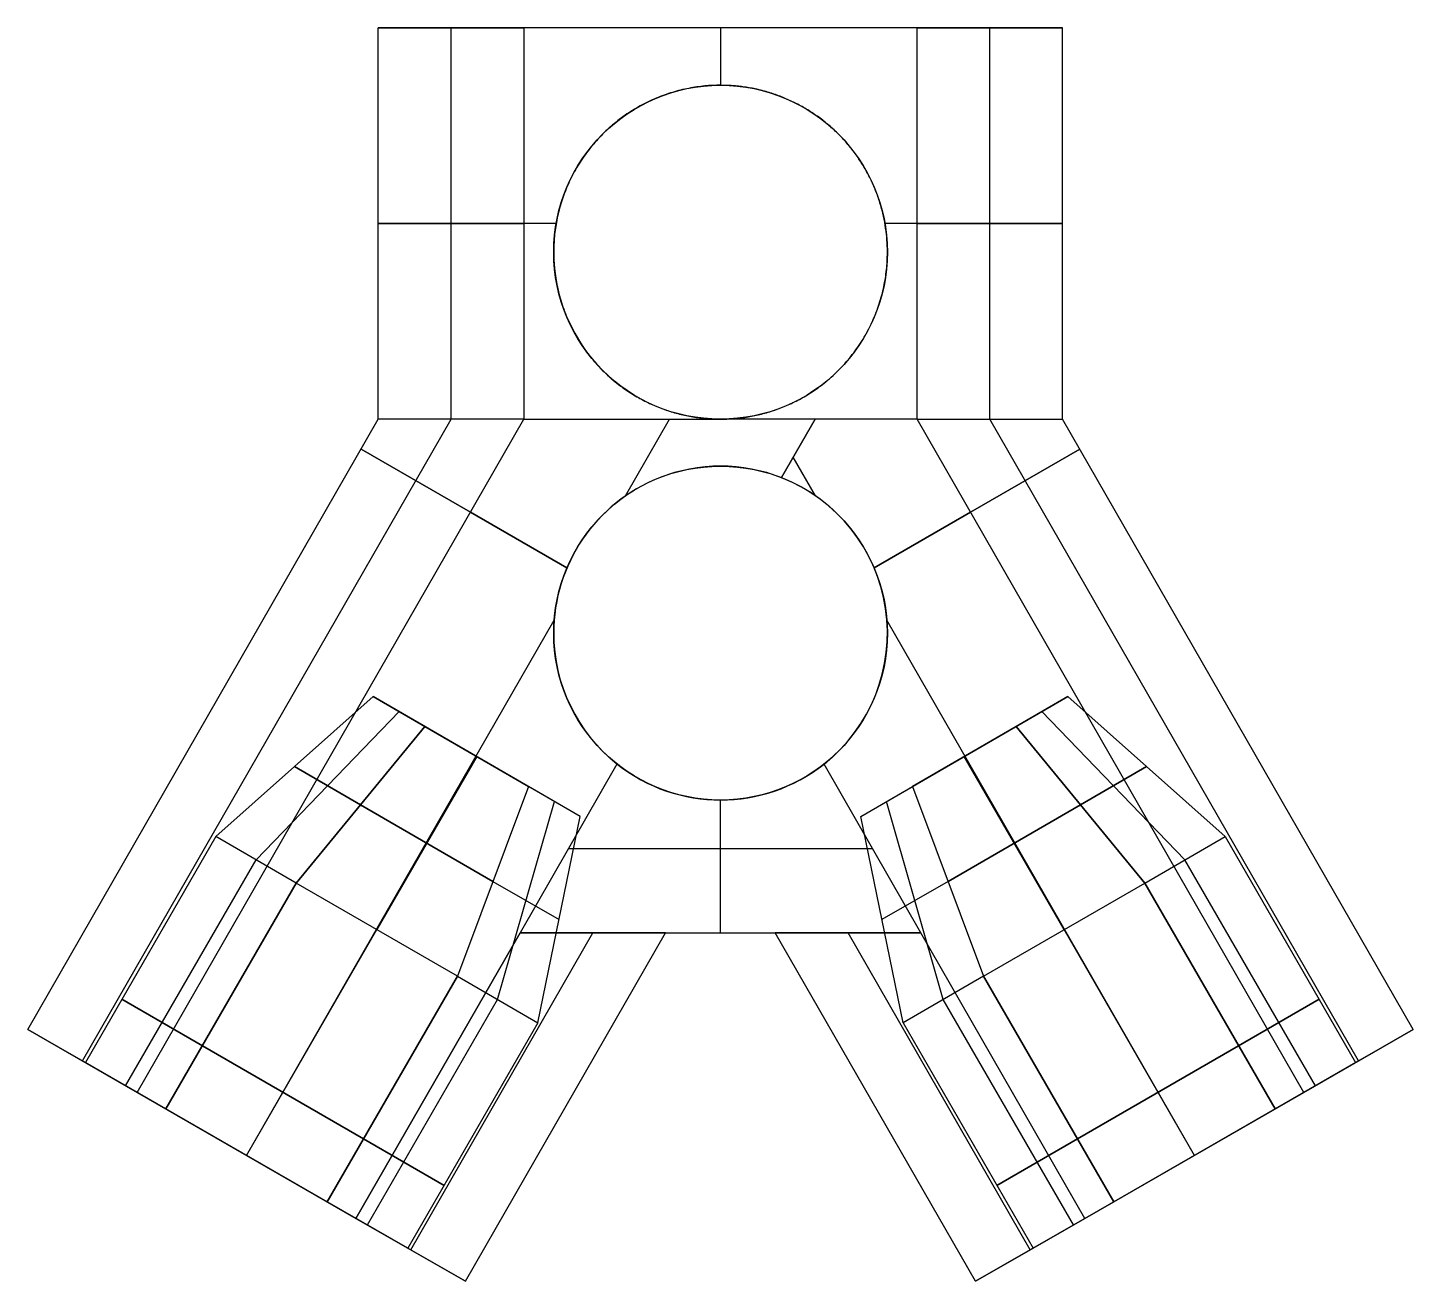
# Model space of a CAD drawing. Header units: millimetres. Extents: x -1055 to -934, y -536 to -427.
import ezdxf

# ---------------------------------------------------------------- set-up
doc = ezdxf.new("R2010")
doc.units = ezdxf.units.MM
doc.header["$MEASUREMENT"] = 0
doc.layers.add('Default', color=178, linetype='Continuous', true_color=0x000000)

msp = doc.modelspace()

# ---------------------------------------------------------------- linework, layer by layer
at = {"layer": 'Default'}
for p, q in [((-1024.42, -461.24, -122.41), (-1024.42, -427.24, -122.41)), ((-1011.77, -427.24, -103.41), (-1024.42, -427.24, -122.41)), ((-1024.42, -427.24, -122.41), (-1011.77, -427.24, -141.41)), ((-964.95, -427.24, -122.41), (-1024.42, -427.24, -122.41)), ((-1018.09, -461.24, -112.91), (-1018.09, -427.24, -112.91)), ((-1018.09, -461.24, -131.91), (-1018.09, -427.24, -131.91)), ((-1011.77, -427.24, -103.41), (-1011.77, -461.24, -103.41)), ((-1011.77, -427.24, -141.41), (-1011.77, -461.24, -141.41)), ((-977.6, -427.24, -141.41), (-1011.77, -427.24, -141.41)), ((-977.6, -427.24, -103.41), (-1011.77, -427.24, -103.41)), ((-994.68, -427.24, -103.41), (-994.68, -427.24, -141.41)), ((-994.68, -427.24, -103.41), (-994.68, -432.24, -103.41)), ((-994.68, -427.24, -141.41), (-994.68, -432.24, -141.41)), ((-977.6, -461.24, -141.41), (-977.6, -427.24, -141.41)), ((-977.6, -427.24, -141.41), (-964.95, -427.24, -122.41)), ((-977.6, -461.24, -103.41), (-977.6, -427.24, -103.41)), ((-964.95, -427.24, -122.41), (-977.6, -427.24, -103.41)), ((-971.28, -461.24, -131.91), (-971.28, -427.24, -131.91)), ((-971.28, -461.24, -112.91), (-971.28, -427.24, -112.91)), ((-964.95, -461.24, -122.41), (-964.95, -427.24, -122.41)), ((-994.68, -432.24, -141.41), (-994.68, -432.24, -103.41)), ((-1011.77, -444.24, -103.41), (-1024.42, -444.24, -122.41)), ((-1024.42, -444.24, -122.41), (-1011.77, -444.24, -141.41)), ((-1008.97, -444.24, -103.41), (-1011.77, -444.24, -103.41)), ((-1008.97, -444.24, -141.41), (-1011.77, -444.24, -141.41)), ((-977.6, -444.24, -103.41), (-980.4, -444.24, -103.41)), ((-977.6, -444.24, -141.41), (-980.4, -444.24, -141.41)), ((-964.95, -444.24, -122.41), (-977.6, -444.24, -141.41)), ((-977.6, -444.24, -103.41), (-964.95, -444.24, -122.41)), ((-1009.18, -446.74, -141.41), (-1009.18, -446.74, -103.41)), ((-980.18, -446.74, -141.41), (-980.18, -446.74, -103.41)), ((-1054.89, -514.25, -122.41), (-1024.42, -461.24, -122.41)), ((-1050.13, -516.98, -131.91), (-1018.09, -461.24, -131.91)), ((-1050.13, -516.98, -112.91), (-1018.09, -461.24, -112.91)), ((-1045.38, -519.71, -103.41), (-1011.77, -461.24, -103.41)), ((-1045.38, -519.71, -141.41), (-1011.77, -461.24, -141.41)), ((-1011.77, -461.24, -103.41), (-1024.42, -461.24, -122.41)), ((-1011.77, -461.24, -141.41), (-1024.42, -461.24, -122.41)), ((-1011.77, -461.24, -103.41), (-994.68, -461.24, -103.41)), ((-1011.77, -461.24, -141.41), (-994.68, -461.24, -141.41)), ((-1002.94, -467.89, -103.41), (-999.11, -461.24, -103.41)), ((-1002.94, -467.89, -141.41), (-999.11, -461.24, -141.41)), ((-986.46, -461.24, -103.41), (-994.68, -461.24, -103.41)), ((-986.46, -461.24, -141.41), (-994.68, -461.24, -141.41)), ((-994.68, -461.24, -141.41), (-994.68, -461.24, -103.41)), ((-994.68, -461.24, -141.41), (-994.68, -461.24, -141.41)), ((-989.38, -466.32, -103.41), (-986.46, -461.24, -103.41)), ((-986.46, -461.24, -141.41), (-989.38, -466.32, -141.41)), ((-977.6, -461.24, -103.41), (-986.46, -461.24, -103.41)), ((-977.6, -461.24, -141.41), (-986.46, -461.24, -141.41)), ((-943.99, -519.71, -141.41), (-977.6, -461.24, -141.41)), ((-943.99, -519.71, -103.41), (-977.6, -461.24, -103.41)), ((-977.6, -461.24, -141.41), (-964.95, -461.24, -122.41)), ((-977.6, -461.24, -103.41), (-964.95, -461.24, -122.41)), ((-939.24, -516.98, -131.91), (-971.28, -461.24, -131.91)), ((-939.24, -516.98, -112.91), (-971.28, -461.24, -112.91)), ((-934.48, -514.25, -122.41), (-964.95, -461.24, -122.41)), ((-1016.41, -469.32, -141.41), (-1025.92, -463.85, -122.41)), ((-1025.92, -463.85, -122.41), (-1016.41, -469.32, -103.41)), ((-986.43, -467.89, -103.41), (-988.36, -464.54, -103.41)), ((-986.43, -467.89, -141.41), (-988.36, -464.54, -141.41)), ((-963.45, -463.85, -122.41), (-972.96, -469.32, -141.41)), ((-972.96, -469.32, -103.41), (-963.45, -463.85, -122.41)), ((-994.68, -465.32, -141.41), (-994.68, -465.32, -103.41)), ((-1016.41, -469.32, -103.41), (-1008.03, -474.14, -103.41)), ((-1008.03, -474.14, -141.41), (-1016.41, -469.32, -141.41)), ((-981.34, -474.14, -103.41), (-972.96, -469.32, -103.41)), ((-972.96, -469.32, -141.41), (-981.34, -474.14, -141.41)), ((-1035.87, -525.18, -103.41), (-1009.14, -478.69, -103.41)), ((-1035.87, -525.18, -141.41), (-1009.14, -478.69, -141.41)), ((-953.5, -525.18, -103.41), (-980.23, -478.69, -103.41)), ((-953.5, -525.18, -141.41), (-980.23, -478.69, -141.41)), ((-1009.18, -479.82, -141.41), (-1009.18, -479.82, -103.41)), ((-980.18, -479.82, -141.41), (-980.18, -479.82, -103.41)), ((-1038.55, -497.49, -122.41), (-1024.87, -485.34, -122.41)), ((-1024.87, -485.34, -122.41), (-1020.37, -487.94, -113.41)), ((-1024.87, -485.34, -122.41), (-1020.37, -487.94, -131.41)), ((-1006.87, -495.74, -122.41), (-1024.87, -485.34, -122.41)), ((-982.5, -495.74, -122.41), (-964.5, -485.34, -122.41)), ((-964.5, -485.34, -122.41), (-969, -487.94, -113.41)), ((-964.5, -485.34, -122.41), (-969, -487.94, -131.41)), ((-950.82, -497.49, -122.41), (-964.5, -485.34, -122.41)), ((-1022.62, -486.64, -117.91), (-1035.05, -499.51, -115.41)), ((-1035.05, -499.51, -129.41), (-1022.62, -486.64, -126.91)), ((-966.75, -486.64, -117.91), (-954.32, -499.51, -115.41)), ((-954.32, -499.51, -129.41), (-966.75, -486.64, -126.91)), ((-1020.37, -487.94, -113.41), (-1031.55, -501.53, -108.41)), ((-1031.55, -501.53, -136.41), (-1020.37, -487.94, -131.41)), ((-1020.37, -487.94, -131.41), (-1011.37, -493.14, -131.41)), ((-1020.37, -487.94, -113.41), (-1011.37, -493.14, -113.41)), ((-969, -487.94, -131.41), (-978, -493.14, -131.41)), ((-969, -487.94, -113.41), (-978, -493.14, -113.41)), ((-969, -487.94, -113.41), (-957.82, -501.53, -108.41)), ((-957.82, -501.53, -136.41), (-969, -487.94, -131.41)), ((-1015.87, -490.54, -113.41), (-1024.55, -505.57, -108.41)), ((-1024.55, -505.57, -136.41), (-1015.87, -490.54, -131.41)), ((-1015.87, -490.54, -113.41), (-1015.87, -490.54, -131.41)), ((-1003.68, -491.19, -141.41), (-1012.1, -505.85, -141.41)), ((-1003.68, -491.19, -103.41), (-1012.1, -505.85, -103.41)), ((-977.27, -505.85, -141.41), (-985.69, -491.19, -141.41)), ((-977.27, -505.85, -103.41), (-985.69, -491.19, -103.41)), ((-973.5, -490.54, -113.41), (-973.5, -490.54, -131.41)), ((-973.5, -490.54, -113.41), (-964.82, -505.57, -108.41)), ((-964.82, -505.57, -136.41), (-973.5, -490.54, -131.41)), ((-1031.71, -491.42, -122.41), (-1025.96, -494.74, -110.91)), ((-1025.96, -494.74, -133.91), (-1031.71, -491.42, -122.41)), ((-957.66, -491.42, -122.41), (-963.41, -494.74, -110.91)), ((-963.41, -494.74, -133.91), (-957.66, -491.42, -122.41)), ((-1011.37, -493.14, -131.41), (-1017.55, -509.61, -136.41)), ((-1011.37, -493.14, -113.41), (-1017.55, -509.61, -108.41)), ((-1006.87, -495.74, -122.41), (-1011.37, -493.14, -131.41)), ((-1006.87, -495.74, -122.41), (-1011.37, -493.14, -113.41)), ((-982.5, -495.74, -122.41), (-978, -493.14, -131.41)), ((-982.5, -495.74, -122.41), (-978, -493.14, -113.41)), ((-978, -493.14, -131.41), (-971.82, -509.61, -136.41)), ((-978, -493.14, -113.41), (-971.82, -509.61, -108.41)), ((-1025.96, -494.74, -110.91), (-1014.46, -501.38, -110.91)), ((-1014.46, -501.38, -133.91), (-1025.96, -494.74, -133.91)), ((-1014.05, -511.63, -129.41), (-1009.12, -494.44, -126.91)), ((-1014.05, -511.63, -115.41), (-1009.12, -494.44, -117.91)), ((-994.68, -494.32, -141.41), (-994.68, -494.32, -103.41)), ((-994.68, -505.85, -141.41), (-994.68, -494.32, -141.41)), ((-994.68, -505.85, -103.41), (-994.68, -494.32, -103.41)), ((-975.32, -511.63, -129.41), (-980.25, -494.44, -126.91)), ((-975.32, -511.63, -115.41), (-980.25, -494.44, -117.91)), ((-963.41, -494.74, -110.91), (-974.91, -501.38, -110.91)), ((-974.91, -501.38, -133.91), (-963.41, -494.74, -133.91)), ((-1010.55, -513.66, -122.41), (-1006.87, -495.74, -122.41)), ((-978.82, -513.66, -122.41), (-982.5, -495.74, -122.41)), ((-1038.55, -497.49, -122.41), (-1049.88, -517.12, -122.41)), ((-1031.55, -501.53, -136.41), (-1038.55, -497.49, -122.41)), ((-1031.55, -501.53, -108.41), (-1038.55, -497.49, -122.41)), ((-957.82, -501.53, -136.41), (-950.82, -497.49, -122.41)), ((-957.82, -501.53, -108.41), (-950.82, -497.49, -122.41)), ((-950.82, -497.49, -122.41), (-939.49, -517.12, -122.41)), ((-1046.38, -519.14, -129.41), (-1035.05, -499.51, -129.41)), ((-1046.38, -519.14, -115.41), (-1035.05, -499.51, -115.41)), ((-1007.89, -498.52, -141.41), (-981.48, -498.52, -141.41)), ((-1007.89, -498.52, -103.41), (-981.48, -498.52, -103.41)), ((-942.99, -519.14, -129.41), (-954.32, -499.51, -129.41)), ((-942.99, -519.14, -115.41), (-954.32, -499.51, -115.41)), ((-1042.88, -521.15, -136.41), (-1031.55, -501.53, -136.41)), ((-1031.55, -501.53, -108.41), (-1042.88, -521.15, -108.41)), ((-1017.55, -509.61, -108.41), (-1031.55, -501.53, -108.41)), ((-1017.55, -509.61, -136.41), (-1031.55, -501.53, -136.41)), ((-1014.46, -501.38, -133.91), (-1008.71, -504.7, -122.41)), ((-1014.46, -501.38, -110.91), (-1008.71, -504.7, -122.41)), ((-974.91, -501.38, -133.91), (-980.66, -504.7, -122.41)), ((-974.91, -501.38, -110.91), (-980.66, -504.7, -122.41)), ((-971.82, -509.61, -108.41), (-957.82, -501.53, -108.41)), ((-971.82, -509.61, -136.41), (-957.82, -501.53, -136.41)), ((-946.49, -521.15, -136.41), (-957.82, -501.53, -136.41)), ((-957.82, -501.53, -108.41), (-946.49, -521.15, -108.41)), ((-1035.87, -525.18, -108.41), (-1024.55, -505.57, -108.41)), ((-1035.87, -525.18, -136.41), (-1024.55, -505.57, -136.41)), ((-953.5, -525.18, -108.41), (-964.82, -505.57, -108.41)), ((-953.5, -525.18, -136.41), (-964.82, -505.57, -136.41)), ((-1012.1, -505.85, -141.41), (-1026.36, -530.65, -141.41)), ((-1026.36, -530.65, -103.41), (-1012.1, -505.85, -103.41)), ((-1021.6, -533.38, -131.91), (-1005.77, -505.85, -131.91)), ((-1021.6, -533.38, -112.91), (-1005.77, -505.85, -112.91)), ((-1016.85, -536.11, -122.41), (-999.45, -505.85, -122.41)), ((-1012.1, -505.85, -141.41), (-977.27, -505.85, -141.41)), ((-1012.1, -505.85, -103.41), (-977.27, -505.85, -103.41)), ((-1012.1, -505.85, -103.41), (-999.45, -505.85, -122.41)), ((-999.45, -505.85, -122.41), (-1012.1, -505.85, -141.41)), ((-999.45, -505.85, -122.41), (-989.92, -505.85, -122.41)), ((-994.68, -505.85, -141.41), (-994.68, -505.85, -103.41)), ((-977.27, -505.85, -103.41), (-989.92, -505.85, -122.41)), ((-989.92, -505.85, -122.41), (-977.27, -505.85, -141.41)), ((-972.52, -536.11, -122.41), (-989.92, -505.85, -122.41)), ((-967.77, -533.38, -131.91), (-983.59, -505.85, -131.91)), ((-967.77, -533.38, -112.91), (-983.59, -505.85, -112.91)), ((-963.01, -530.65, -141.41), (-977.27, -505.85, -141.41)), ((-963.01, -530.65, -103.41), (-977.27, -505.85, -103.41)), ((-1017.55, -509.61, -108.41), (-1028.86, -529.21, -108.41)), ((-1028.86, -529.21, -136.41), (-1017.55, -509.61, -136.41)), ((-1017.55, -509.61, -108.41), (-1010.55, -513.66, -122.41)), ((-1017.55, -509.61, -136.41), (-1010.55, -513.66, -122.41)), ((-971.82, -509.61, -108.41), (-978.82, -513.66, -122.41)), ((-971.82, -509.61, -136.41), (-978.82, -513.66, -122.41)), ((-971.82, -509.61, -108.41), (-960.51, -529.21, -108.41)), ((-960.51, -529.21, -136.41), (-971.82, -509.61, -136.41)), ((-1039.71, -515.67, -136.41), (-1046.71, -511.62, -122.41)), ((-1046.71, -511.62, -122.41), (-1039.71, -515.67, -108.41)), ((-1025.36, -531.22, -115.41), (-1014.05, -511.63, -115.41)), ((-1025.36, -531.22, -129.41), (-1014.05, -511.63, -129.41)), ((-964.01, -531.22, -115.41), (-975.32, -511.63, -115.41)), ((-964.01, -531.22, -129.41), (-975.32, -511.63, -129.41)), ((-949.66, -515.67, -136.41), (-942.66, -511.62, -122.41)), ((-942.66, -511.62, -122.41), (-949.66, -515.67, -108.41)), ((-1010.55, -513.66, -122.41), (-1021.85, -533.24, -122.41)), ((-978.82, -513.66, -122.41), (-967.52, -533.24, -122.41)), ((-1045.38, -519.71, -141.41), (-1054.89, -514.25, -122.41)), ((-1054.89, -514.25, -122.41), (-1045.38, -519.71, -103.41)), ((-1054.89, -514.25, -122.41), (-1049.88, -517.12, -122.41)), ((-934.48, -514.25, -122.41), (-943.99, -519.71, -141.41)), ((-943.99, -519.71, -103.41), (-934.48, -514.25, -122.41)), ((-939.49, -517.12, -122.41), (-934.48, -514.25, -122.41)), ((-1039.71, -515.67, -108.41), (-1025.71, -523.75, -108.41)), ((-1025.71, -523.75, -136.41), (-1039.71, -515.67, -136.41)), ((-949.66, -515.67, -108.41), (-963.66, -523.75, -108.41)), ((-963.66, -523.75, -136.41), (-949.66, -515.67, -136.41)), ((-1049.88, -517.12, -122.41), (-1042.88, -521.15, -108.41)), ((-1042.88, -521.15, -136.41), (-1049.88, -517.12, -122.41)), ((-939.49, -517.12, -122.41), (-946.49, -521.15, -108.41)), ((-946.49, -521.15, -136.41), (-939.49, -517.12, -122.41)), ((-1026.36, -530.65, -141.41), (-1045.38, -519.71, -141.41)), ((-1045.38, -519.71, -103.41), (-1026.36, -530.65, -103.41)), ((-943.99, -519.71, -141.41), (-963.01, -530.65, -141.41)), ((-963.01, -530.65, -103.41), (-943.99, -519.71, -103.41)), ((-1028.86, -529.21, -136.41), (-1042.88, -521.15, -136.41)), ((-1042.88, -521.15, -108.41), (-1028.86, -529.21, -108.41)), ((-946.49, -521.15, -108.41), (-960.51, -529.21, -108.41)), ((-960.51, -529.21, -136.41), (-946.49, -521.15, -136.41)), ((-1025.71, -523.75, -108.41), (-1018.71, -527.79, -122.41)), ((-1018.71, -527.79, -122.41), (-1025.71, -523.75, -136.41)), ((-963.66, -523.75, -108.41), (-970.66, -527.79, -122.41)), ((-970.66, -527.79, -122.41), (-963.66, -523.75, -136.41)), ((-1035.87, -525.18, -103.41), (-1035.87, -525.18, -108.41)), ((-1035.87, -525.18, -136.41), (-1035.87, -525.18, -141.41)), ((-953.5, -525.18, -103.41), (-953.5, -525.18, -108.41)), ((-953.5, -525.18, -136.41), (-953.5, -525.18, -141.41)), ((-1021.85, -533.24, -122.41), (-1028.86, -529.21, -136.41)), ((-1028.86, -529.21, -108.41), (-1021.85, -533.24, -122.41)), ((-967.52, -533.24, -122.41), (-960.51, -529.21, -136.41)), ((-960.51, -529.21, -108.41), (-967.52, -533.24, -122.41)), ((-1016.85, -536.11, -122.41), (-1026.36, -530.65, -141.41)), ((-1026.36, -530.65, -103.41), (-1016.85, -536.11, -122.41)), ((-963.01, -530.65, -141.41), (-972.52, -536.11, -122.41)), ((-972.52, -536.11, -122.41), (-963.01, -530.65, -103.41)), ((-1021.85, -533.24, -122.41), (-1016.85, -536.11, -122.41)), ((-972.52, -536.11, -122.41), (-967.52, -533.24, -122.41))]:
    msp.add_line(p, q, dxfattribs=at)
for centre in [(-994.68, -446.74, -122.41), (-994.68, -479.82, -122.41)]:
    msp.add_circle(centre, 14.5, dxfattribs=at)
for centre, start, end in [((-994.68, -446.74, -141.41), 180, 231.6731), ((-994.68, -479.82, -141.41), 68.5416, 111.4584), ((-994.68, -479.82, -103.41), 68.5416, 111.4584), ((-994.68, -479.82, -141.41), 111.4584, 180), ((-994.68, -479.82, -103.41), 111.4584, 180), ((-994.68, -479.82, -141.41), 308.3269, 68.5416), ((-994.68, -479.82, -103.41), 308.3269, 68.5416), ((-994.68, -479.82, -103.41), 180, 231.6731), ((-994.68, -479.82, -141.41), 180, 231.6731), ((-994.68, -479.82, -103.41), 231.6731, 308.3269), ((-994.68, -479.82, -141.41), 231.6731, 308.3269)]:
    msp.add_arc(centre, 14.5, start, end, dxfattribs=at)
for points, weights, knots in [([(-989.38, -433.25, -141.41), (-991.94, -432.24, -141.41), (-994.68, -432.24, -141.41), (-1009.18, -432.24, -141.41), (-1009.18, -446.74, -141.41)], [0.890616140088, 0.927226411428, 1, 0.707106781187, 1], [62.670473, 62.670473, 62.670473, 68.329638, 68.329638, 91.106187, 91.106187, 91.106187]), ([(-989.38, -433.25, -103.41), (-991.94, -432.24, -103.41), (-994.68, -432.24, -103.41), (-1009.18, -432.24, -103.41), (-1009.18, -446.74, -103.41)], [0.890616122631, 0.927226394077, 1, 0.707106781187, 1], [62.670473, 62.670473, 62.670473, 68.329639, 68.329639, 91.106187, 91.106187, 91.106187]), ([(-985.69, -458.12, -141.41), (-980.18, -453.76, -141.41), (-980.18, -446.74, -141.41), (-980.18, -436.86, -141.41), (-989.38, -433.25, -141.41)], [0.856454492299, 0.832941342943, 1, 0.77988040446, 0.890616105174], [32.561939, 32.561939, 32.561939, 45.55309, 45.55309, 62.670473, 62.670473, 62.670473]), ([(-985.69, -458.12, -103.41), (-980.18, -453.76, -103.41), (-980.18, -446.74, -103.41), (-980.18, -436.86, -103.41), (-989.38, -433.25, -103.41)], [0.856454492299, 0.832941342943, 1, 0.77988040446, 0.890616105174], [32.561939, 32.561939, 32.561939, 45.55309, 45.55309, 62.670473, 62.670473, 62.670473])]:
    msp.add_rational_spline(points, weights, degree=2, knots=knots, dxfattribs=at)
for points, weights in [([(-1009.18, -446.74, -103.41), (-1009.18, -453.76, -103.41), (-1003.68, -458.12, -103.41)], [0.99999992034, 0.832941268882, 0.856454514725]), ([(-1003.68, -458.12, -141.41), (-999.72, -461.24, -141.41), (-994.68, -461.24, -141.41)], [0.856454514725, 0.874165513688, 0.999999939997]), ([(-1003.68, -458.12, -103.41), (-999.72, -461.24, -103.41), (-994.68, -461.24, -103.41)], [0.856454514725, 0.874165513688, 0.999999939997]), ([(-994.68, -461.24, -141.41), (-989.65, -461.24, -141.41), (-985.69, -458.12, -141.41)], [0.999999860338, 0.874165508075, 0.856454514723]), ([(-994.68, -461.24, -103.41), (-989.65, -461.24, -103.41), (-985.69, -458.12, -103.41)], [0.999999860338, 0.874165508075, 0.856454514723])]:
    msp.add_rational_spline(points, weights, degree=2, dxfattribs=at)

doc.saveas('drawing.dxf')
